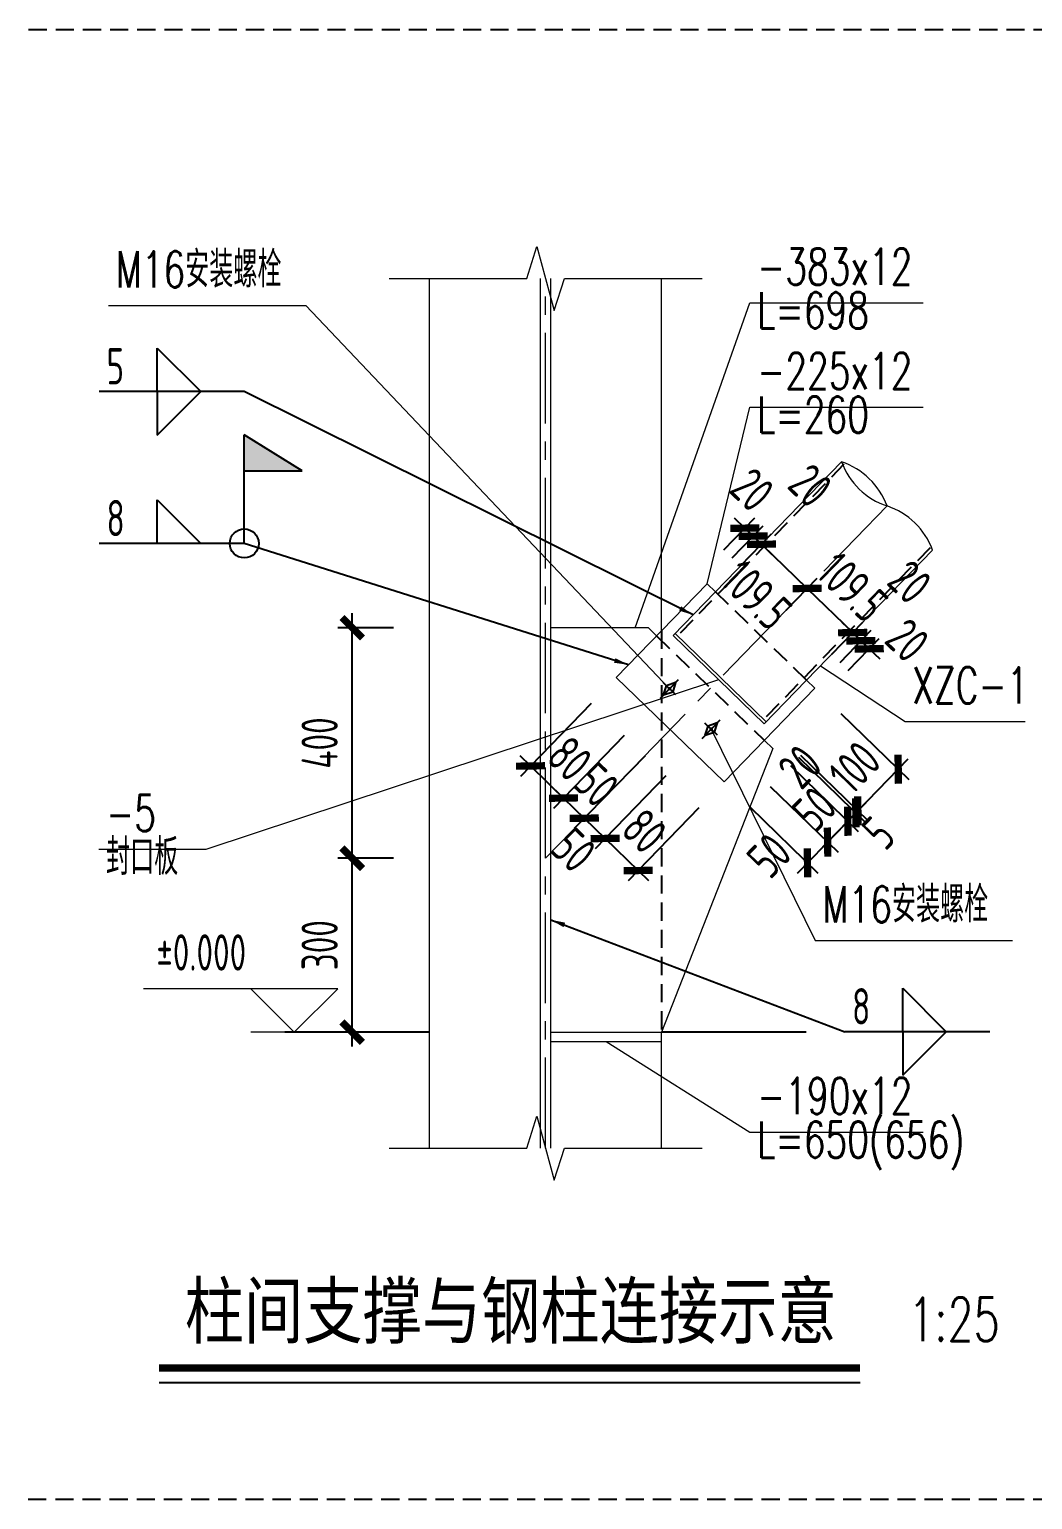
# Model space of a CAD drawing. Extents: x -1201378 to 2367219, y -619313 to 244905.
# Drawn here: x 444489 to 458339, y -422187 to -401900 of the extents above; entities that cross this region are included whole.
import ezdxf
from ezdxf.enums import TextEntityAlignment as Align

# ---------------------------------------------------------------- set-up
doc = ezdxf.new("R2010")
doc.units = 0
doc.header["$LTSCALE"] = 1000
doc.linetypes.add('CENTER', pattern=[2, 1.25, -0.25, 0.25, -0.25])
doc.linetypes.add('HIDDEN', pattern=[0.375, 0.25, -0.125])
doc.layers.get('0').update_dxf_attribs({"linetype": 'CONTINUOUS'})
doc.layers.get('Defpoints').update_dxf_attribs({"linetype": 'CONTINUOUS'})
for name, color, linetype in [('BOLT', 7, 'CONTINUOUS'), ('S-SHAPE', 51, 'CONTINUOUS'), ('S-SHAPE2', 165, 'HIDDEN'), ('S-SS', 111, 'CONTINUOUS'), ('S-TEXT', 21, 'CONTINUOUS'), ('WELD', 7, 'CONTINUOUS'), ('WELD_TEXT', 7, 'CONTINUOUS')]:
    doc.layers.add(name, color=color, linetype=linetype)
for name, color, linetype, lineweight in [('S-bkl', 4, 'CONTINUOUS', 0), ('S-dim', 81, 'CONTINUOUS', 0), ('S-dote', 5, 'CENTER', 0), ('THIN', 7, 'CONTINUOUS', 0)]:
    doc.layers.add(name, color=color, linetype=linetype, lineweight=lineweight)
doc.styles.add('TSSD_Dimension', font='tssdeng.shx', dxfattribs={"width": 0.7, "bigfont": 'hztxt.shx'})
doc.styles.add('TSSD_Label', font='tssdeng.shx', dxfattribs={"width": 0.7, "bigfont": 'hztxt.shx'})
doc.styles.add('TSSD_Norm', font='tj-romans1.shx', dxfattribs={"bigfont": 'tj-hztxt.shx'})
doc.styles.add('TSSD_Rein', font='tj-romans1.shx', dxfattribs={"width": 0.7, "bigfont": 'tj-hztxt.shx'})
doc.styles.add('黑体', font='simhei.ttf', dxfattribs={"width": 0.8})
doc.dimstyles.new('TSSD_25_200', dxfattribs={"dimtxt": 500, "dimasz": 200, "dimexe": 200, "dimexo": 500, "dimgap": 200, "dimtad": 1, "dimdec": 0, "dimlfac": 0.125, "dimzin": 0, "dimdsep": 46, "dimtxsty": 'TSSD_Dimension', "dimblk": 'ARCHTICK', "dimcen": 0, "dimdle": 200, "dimclrt": 7, "dimadec": 0, "dimazin": 0, "dimtfac": 1, "dimtdec": 0, "dimtix": 1, "dimtmove": 2, "dimatfit": 3, "dimfxl": 1, "dimtolj": 1, "dimtzin": 0, "dimarcsym": 0})
doc.dimstyles.new('TSSD_LEADER_STYLE_200.0', dxfattribs={"dimtxt": 0.18, "dimasz": 200, "dimexe": 0.18, "dimexo": 0.0625, "dimgap": 0.09, "dimtad": 0, "dimtih": 1, "dimtoh": 1, "dimdec": 4, "dimzin": 0, "dimdsep": 46, "dimtxsty": 'Standard', "dimcen": 0.09, "dimadec": 0, "dimazin": 0, "dimtfac": 1, "dimtdec": 4, "dimtofl": 0, "dimtmove": 0, "dimatfit": 3, "dimfxl": 1, "dimtolj": 1, "dimtzin": 0, "dimarcsym": 0})

# ---------------------------------------------------------------- blocks, each defined once
blk = doc.blocks.new('_ArchTick')
at = {"color": 0, "linetype": 'ByBlock', "const_width": 0.5}
blk.add_lwpolyline([(-0.71, -0.71), (0.71, 0.71)], dxfattribs=at)
blk = doc.blocks.new('*D6086')
at = {"layer": 'Defpoints', "color": 0, "transparency": 16777216}
for p in [(1629380, -106006), (1630449, -106006), (1630449, -109187)]:
    blk.add_point(p, dxfattribs=at)
at = {"layer": 'S-dim', "color": 0, "lineweight": -2, "transparency": 16777216}
for p, q in [((1629380, -109387), (1629380, -105806)), ((1629949, -106006), (1629180, -106006)), ((1629949, -109187), (1629180, -109187))]:
    blk.add_line(p, q, dxfattribs=at)
at = {"layer": 'S-dim', "color": 0, "lineweight": -2, "transparency": 16777216, "xscale": 200, "yscale": 200, "zscale": 200}
for p, rotation in [((1629380, -106006), 90), ((1629380, -109187), 270)]:
    blk.add_blockref('_ArchTick', p, dxfattribs=dict(at, rotation=rotation))
at = {"layer": 'S-dim', "color": 7, "transparency": 16777216, "insert": (1628930, -107597), "char_height": 500, "attachment_point": 5, "rotation": 90, "style": 'TSSD_Dimension'}
blk.add_mtext('\\A1;400', dxfattribs=at)
blk = doc.blocks.new('*D6087')
at = {"layer": 'Defpoints', "color": 0, "transparency": 16777216}
for p in [(1629380, -109187), (1630449, -109187), (1630449, -111587)]:
    blk.add_point(p, dxfattribs=at)
at = {"layer": 'S-dim', "color": 0, "lineweight": -2, "transparency": 16777216}
for p, q in [((1629380, -111787), (1629380, -108987)), ((1629949, -109187), (1629180, -109187)), ((1629949, -111587), (1629180, -111587))]:
    blk.add_line(p, q, dxfattribs=at)
at = {"layer": 'S-dim', "color": 0, "lineweight": -2, "transparency": 16777216, "xscale": 200, "yscale": 200, "zscale": 200}
for p, rotation in [((1629380, -109187), 90), ((1629380, -111587), 270)]:
    blk.add_blockref('_ArchTick', p, dxfattribs=dict(at, rotation=rotation))
at = {"layer": 'S-dim', "color": 7, "transparency": 16777216, "insert": (1628930, -110387), "char_height": 500, "attachment_point": 5, "rotation": 90, "style": 'TSSD_Dimension'}
blk.add_mtext('\\A1;300', dxfattribs=at)
blk = doc.blocks.new('*D6050')
at = {"layer": 'Defpoints', "color": 0, "transparency": 16777216}
for p in [(1633026, -106692), (1633482, -107135), (1632297, -108357)]:
    blk.add_point(p, dxfattribs=at)
at = {"layer": 'S-dim', "color": 0, "lineweight": -2, "transparency": 16777216}
for p, q in [((1632678, -107051), (1631701, -108058)), ((1633134, -107494), (1632158, -108501)), ((1631841, -107914), (1631697, -107775)), ((1631841, -107914), (1632297, -108357)), ((1632297, -108357), (1632441, -108496))]:
    blk.add_line(p, q, dxfattribs=at)
at = {"layer": 'S-dim', "color": 0, "lineweight": -2, "transparency": 16777216, "xscale": 200, "yscale": 200, "zscale": 200}
for p, rotation in [((1631841, -107914), 315.8775472532289), ((1632297, -108357), 135.8775472532289)]:
    blk.add_blockref('_ArchTick', p, dxfattribs=dict(at, rotation=rotation))
at = {"layer": 'S-dim', "color": 7, "transparency": 16777216, "insert": (1632382, -107813), "char_height": 500, "attachment_point": 5, "rotation": 315.8775, "style": 'TSSD_Dimension'}
blk.add_mtext('\\A1;80', dxfattribs=at)
blk = doc.blocks.new('*D6051')
at = {"layer": 'Defpoints', "color": 0, "transparency": 16777216}
for p in [(1633482, -107135), (1633770, -107413), (1632584, -108635)]:
    blk.add_point(p, dxfattribs=at)
at = {"layer": 'S-dim', "color": 0, "lineweight": -2, "transparency": 16777216}
for p, q in [((1633134, -107494), (1632158, -108501)), ((1633422, -107772), (1632445, -108779)), ((1632297, -108357), (1632154, -108218)), ((1632297, -108357), (1632584, -108635)), ((1632584, -108635), (1632728, -108775))]:
    blk.add_line(p, q, dxfattribs=at)
at = {"layer": 'S-dim', "color": 0, "lineweight": -2, "transparency": 16777216, "xscale": 200, "yscale": 200, "zscale": 200}
for p, rotation in [((1632297, -108357), 315.8775472532249), ((1632584, -108635), 135.8775472532248)]:
    blk.add_blockref('_ArchTick', p, dxfattribs=dict(at, rotation=rotation))
at = {"layer": 'S-dim', "color": 7, "transparency": 16777216, "insert": (1632754, -108173), "char_height": 500, "attachment_point": 5, "rotation": 315.8775, "style": 'TSSD_Dimension'}
blk.add_mtext('\\A1;50', dxfattribs=at)
blk = doc.blocks.new('*D6052')
at = {"layer": 'Defpoints', "color": 0, "transparency": 16777216}
for p in [(1633770, -107413), (1634057, -107692), (1632871, -108914)]:
    blk.add_point(p, dxfattribs=at)
at = {"layer": 'S-dim', "color": 0, "lineweight": -2, "transparency": 16777216}
for p, q in [((1633422, -107772), (1632445, -108779)), ((1633709, -108051), (1632732, -109058)), ((1632441, -108496), (1633015, -109053))]:
    blk.add_line(p, q, dxfattribs=at)
at = {"layer": 'S-dim', "color": 0, "lineweight": -2, "transparency": 16777216, "xscale": 200, "yscale": 200, "zscale": 200}
for p, rotation in [((1632584, -108635), 135.8775472532404), ((1632871, -108914), 315.8775472532403)]:
    blk.add_blockref('_ArchTick', p, dxfattribs=dict(at, rotation=rotation))
at = {"layer": 'S-dim', "color": 7, "transparency": 16777216, "insert": (1632438, -109074), "char_height": 500, "attachment_point": 5, "rotation": 315.8775, "style": 'TSSD_Dimension'}
blk.add_mtext('\\A1;50', dxfattribs=at)
blk = doc.blocks.new('*D6053')
at = {"layer": 'Defpoints', "color": 0, "transparency": 16777216}
for p in [(1634057, -107692), (1634513, -108135), (1633328, -109357)]:
    blk.add_point(p, dxfattribs=at)
at = {"layer": 'S-dim', "color": 0, "lineweight": -2, "transparency": 16777216}
for p, q in [((1633709, -108051), (1632732, -109058)), ((1634165, -108493), (1633189, -109500)), ((1632871, -108914), (1632728, -108775)), ((1632871, -108914), (1633328, -109357)), ((1633328, -109357), (1633472, -109496))]:
    blk.add_line(p, q, dxfattribs=at)
at = {"layer": 'S-dim', "color": 0, "lineweight": -2, "transparency": 16777216, "xscale": 200, "yscale": 200, "zscale": 200}
for p, rotation in [((1632871, -108914), 315.8775472532192), ((1633328, -109357), 135.8775472532192)]:
    blk.add_blockref('_ArchTick', p, dxfattribs=dict(at, rotation=rotation))
at = {"layer": 'S-dim', "color": 7, "transparency": 16777216, "insert": (1633413, -108812), "char_height": 500, "attachment_point": 5, "rotation": 315.8775, "style": 'TSSD_Dimension'}
blk.add_mtext('\\A1;80', dxfattribs=at)
blk = doc.blocks.new('*D6054')
at = {"layer": 'Defpoints', "color": 0, "transparency": 16777216}
for p in [(1634916, -104743), (1634164, -105289), (1634279, -105400)]:
    blk.add_point(p, dxfattribs=at)
at = {"layer": 'S-dim', "color": 0, "lineweight": -2, "transparency": 16777216}
for p, q in [((1634512, -104930), (1634940, -104488)), ((1634627, -105041), (1635055, -104600)), ((1634801, -104632), (1634658, -104493)), ((1634801, -104632), (1634916, -104743)), ((1634916, -104743), (1635060, -104882))]:
    blk.add_line(p, q, dxfattribs=at)
at = {"layer": 'S-dim', "color": 0, "lineweight": -2, "transparency": 16777216, "xscale": 200, "yscale": 200, "zscale": 200}
for p, rotation in [((1634801, -104632), 315.8775472532377), ((1634916, -104743), 135.8775472532377)]:
    blk.add_blockref('_ArchTick', p, dxfattribs=dict(at, rotation=rotation))
at = {"layer": 'S-dim', "color": 7, "transparency": 16777216, "insert": (1634902, -104103), "char_height": 500, "attachment_point": 5, "rotation": 315.8775, "style": 'TSSD_Dimension'}
blk.add_mtext('\\A1;20', dxfattribs=at)
blk = doc.blocks.new('*D6055')
at = {"layer": 'Defpoints', "color": 0, "transparency": 16777216}
for p in [(1636518, -106297), (1635766, -106842), (1635881, -106954)]:
    blk.add_point(p, dxfattribs=at)
at = {"layer": 'S-dim', "color": 0, "lineweight": -2, "transparency": 16777216}
for p, q in [((1636115, -106484), (1636543, -106042)), ((1636403, -106186), (1636260, -106046)), ((1636229, -106595), (1636657, -106154)), ((1636403, -106186), (1636518, -106297)), ((1636518, -106297), (1636662, -106436))]:
    blk.add_line(p, q, dxfattribs=at)
at = {"layer": 'S-dim', "color": 0, "lineweight": -2, "transparency": 16777216, "xscale": 200, "yscale": 200, "zscale": 200}
for p, rotation in [((1636403, -106186), 315.877547253247), ((1636518, -106297), 135.8775472532469)]:
    blk.add_blockref('_ArchTick', p, dxfattribs=dict(at, rotation=rotation))
at = {"layer": 'S-dim', "color": 7, "transparency": 16777216, "insert": (1637044, -106180), "char_height": 500, "attachment_point": 5, "rotation": 315.8775, "style": 'TSSD_Dimension'}
blk.add_mtext('\\A1;20', dxfattribs=at)
blk = doc.blocks.new('*D6056')
at = {"layer": 'Defpoints', "color": 0, "transparency": 16777216}
for p in [(1635031, -104855), (1634279, -105400), (1634394, -105511)]:
    blk.add_point(p, dxfattribs=at)
at = {"layer": 'S-dim', "color": 0, "lineweight": -2, "transparency": 16777216}
for p, q in [((1634627, -105041), (1635055, -104600)), ((1634916, -104743), (1634772, -104604)), ((1634742, -105152), (1635170, -104711)), ((1634916, -104743), (1635031, -104855)), ((1635031, -104855), (1635174, -104994))]:
    blk.add_line(p, q, dxfattribs=at)
at = {"layer": 'S-dim', "color": 0, "lineweight": -2, "transparency": 16777216, "xscale": 200, "yscale": 200, "zscale": 200}
for p, rotation in [((1634916, -104743), 315.8775472532359), ((1635031, -104855), 135.8775472532358)]:
    blk.add_blockref('_ArchTick', p, dxfattribs=dict(at, rotation=rotation))
at = {"layer": 'S-dim', "color": 7, "transparency": 16777216, "insert": (1635704, -104045), "char_height": 500, "attachment_point": 5, "rotation": 315.8775, "style": 'TSSD_Dimension'}
blk.add_mtext('\\A1;20', dxfattribs=at)
blk = doc.blocks.new('*D6057')
at = {"layer": 'Defpoints', "color": 0, "transparency": 16777216}
for p in [(1635660, -105464), (1634394, -105511), (1635023, -106121)]:
    blk.add_point(p, dxfattribs=at)
at = {"layer": 'S-dim', "color": 0, "lineweight": -2, "transparency": 16777216}
for p, q in [((1634742, -105152), (1635170, -104711)), ((1634887, -104715), (1635803, -105604)), ((1635371, -105762), (1635799, -105321))]:
    blk.add_line(p, q, dxfattribs=at)
at = {"layer": 'S-dim', "color": 0, "lineweight": -2, "transparency": 16777216, "xscale": 200, "yscale": 200, "zscale": 200}
for p, rotation in [((1635031, -104855), 135.8775472532279), ((1635660, -105464), 315.8775472532279)]:
    blk.add_blockref('_ArchTick', p, dxfattribs=dict(at, rotation=rotation))
at = {"layer": 'S-dim', "color": 7, "transparency": 16777216, "insert": (1634962, -105554), "char_height": 500, "attachment_point": 5, "rotation": 315.8775, "style": 'TSSD_Dimension'}
blk.add_mtext('\\A1;109.5', dxfattribs=at)
blk = doc.blocks.new('*D6058')
at = {"layer": 'Defpoints', "color": 0, "transparency": 16777216}
for p in [(1636403, -106186), (1635652, -106731), (1635766, -106842)]:
    blk.add_point(p, dxfattribs=at)
at = {"layer": 'S-dim', "color": 0, "lineweight": -2, "transparency": 16777216}
for p, q in [((1636000, -106372), (1636428, -105931)), ((1636115, -106484), (1636543, -106042)), ((1636289, -106074), (1636145, -105935)), ((1636289, -106074), (1636403, -106186)), ((1636403, -106186), (1636547, -106325))]:
    blk.add_line(p, q, dxfattribs=at)
at = {"layer": 'S-dim', "color": 0, "lineweight": -2, "transparency": 16777216, "xscale": 200, "yscale": 200, "zscale": 200}
for p, rotation in [((1636289, -106074), 315.8775472532133), ((1636403, -106186), 135.8775472532133)]:
    blk.add_blockref('_ArchTick', p, dxfattribs=dict(at, rotation=rotation))
at = {"layer": 'S-dim', "color": 7, "transparency": 16777216, "insert": (1637077, -105376), "char_height": 500, "attachment_point": 5, "rotation": 315.8775, "style": 'TSSD_Dimension'}
blk.add_mtext('\\A1;20', dxfattribs=at)
blk = doc.blocks.new('*D6059')
at = {"layer": 'Defpoints', "color": 0, "transparency": 16777216}
for p in [(1636289, -106074), (1635023, -106121), (1635652, -106731)]:
    blk.add_point(p, dxfattribs=at)
at = {"layer": 'S-dim', "color": 0, "lineweight": -2, "transparency": 16777216}
for p, q in [((1635371, -105762), (1635799, -105321)), ((1635660, -105464), (1635516, -105325)), ((1635660, -105464), (1636289, -106074)), ((1636000, -106372), (1636428, -105931)), ((1636289, -106074), (1636432, -106214))]:
    blk.add_line(p, q, dxfattribs=at)
at = {"layer": 'S-dim', "color": 0, "lineweight": -2, "transparency": 16777216, "xscale": 200, "yscale": 200, "zscale": 200}
for p, rotation in [((1635660, -105464), 315.8775472532279), ((1636289, -106074), 135.8775472532279)]:
    blk.add_blockref('_ArchTick', p, dxfattribs=dict(at, rotation=rotation))
at = {"layer": 'S-dim', "color": 7, "transparency": 16777216, "insert": (1636287, -105446), "char_height": 500, "attachment_point": 5, "rotation": 315.8775, "style": 'TSSD_Dimension'}
blk.add_mtext('\\A1;109.5', dxfattribs=at)
blk = doc.blocks.new('*D6060')
at = {"layer": 'Defpoints', "color": 0, "transparency": 16777216}
for p in [(1634792, -107847), (1634513, -108135), (1635943, -108964)]:
    blk.add_point(p, dxfattribs=at)
at = {"layer": 'S-dim', "color": 0, "lineweight": -2, "transparency": 16777216}
for p, q in [((1635151, -108196), (1636087, -109104)), ((1634872, -108483), (1635808, -109391)), ((1635526, -109395), (1636083, -108821))]:
    blk.add_line(p, q, dxfattribs=at)
at = {"layer": 'S-dim', "color": 0, "lineweight": -2, "transparency": 16777216, "xscale": 200, "yscale": 200, "zscale": 200}
for p, rotation in [((1635943, -108964), 45.87754725324071), ((1635665, -109251), 225.8775472532407)]:
    blk.add_blockref('_ArchTick', p, dxfattribs=dict(at, rotation=rotation))
at = {"layer": 'S-dim', "color": 7, "transparency": 16777216, "insert": (1635136, -109150), "char_height": 500, "attachment_point": 5, "rotation": 45.8775, "style": 'TSSD_Dimension'}
blk.add_mtext('\\A1;50', dxfattribs=at)
blk = doc.blocks.new('*D6061')
at = {"layer": 'Defpoints', "color": 0, "transparency": 16777216}
for p in [(1635070, -107560), (1634792, -107847), (1636222, -108677)]:
    blk.add_point(p, dxfattribs=at)
at = {"layer": 'S-dim', "color": 0, "lineweight": -2, "transparency": 16777216}
for p, q in [((1635429, -107908), (1636365, -108816)), ((1635151, -108196), (1636087, -109104)), ((1636222, -108677), (1636361, -108534)), ((1635943, -108964), (1636222, -108677)), ((1635943, -108964), (1635804, -109108))]:
    blk.add_line(p, q, dxfattribs=at)
at = {"layer": 'S-dim', "color": 0, "lineweight": -2, "transparency": 16777216, "xscale": 200, "yscale": 200, "zscale": 200}
for p, rotation in [((1636222, -108677), 225.8775472532544), ((1635943, -108964), 45.87754725325447)]:
    blk.add_blockref('_ArchTick', p, dxfattribs=dict(at, rotation=rotation))
at = {"layer": 'S-dim', "color": 7, "transparency": 16777216, "insert": (1635760, -108507), "char_height": 500, "attachment_point": 5, "rotation": 45.8775, "style": 'TSSD_Dimension'}
blk.add_mtext('\\A1;50', dxfattribs=at)
blk = doc.blocks.new('*D6062')
at = {"layer": 'Defpoints', "color": 0, "transparency": 16777216}
for p in [(1635182, -107445), (1635070, -107560), (1636333, -108562)]:
    blk.add_point(p, dxfattribs=at)
at = {"layer": 'S-dim', "color": 0, "lineweight": -2, "transparency": 16777216}
for p, q in [((1635429, -107908), (1636365, -108816)), ((1635541, -107794), (1636477, -108702)), ((1636333, -108562), (1636473, -108419)), ((1636222, -108677), (1636083, -108821)), ((1636222, -108677), (1636333, -108562))]:
    blk.add_line(p, q, dxfattribs=at)
at = {"layer": 'S-dim', "color": 0, "lineweight": -2, "transparency": 16777216, "xscale": 200, "yscale": 200, "zscale": 200}
for p, rotation in [((1636333, -108562), 225.8775472532008), ((1636222, -108677), 45.87754725320082)]:
    blk.add_blockref('_ArchTick', p, dxfattribs=dict(at, rotation=rotation))
at = {"layer": 'S-dim', "color": 7, "transparency": 16777216, "insert": (1635560, -107924), "char_height": 500, "attachment_point": 5, "rotation": 45.8775, "style": 'TSSD_Dimension'}
blk.add_mtext('\\A1;20', dxfattribs=at)
blk = doc.blocks.new('*D6063')
at = {"layer": 'Defpoints', "color": 0, "transparency": 16777216}
for p in [(1635182, -107445), (1635210, -107417), (1636361, -108534)]:
    blk.add_point(p, dxfattribs=at)
at = {"layer": 'S-dim', "color": 0, "lineweight": -2, "transparency": 16777216}
for p, q in [((1635541, -107794), (1636477, -108702)), ((1635568, -107765), (1636505, -108673)), ((1636333, -108562), (1636361, -108534)), ((1636361, -108534), (1636500, -108390)), ((1636333, -108562), (1636194, -108706))]:
    blk.add_line(p, q, dxfattribs=at)
at = {"layer": 'S-dim', "color": 0, "lineweight": -2, "transparency": 16777216, "xscale": 200, "yscale": 200, "zscale": 200}
for p, rotation in [((1636333, -108562), 45.87754725329507), ((1636361, -108534), 225.8775472532951)]:
    blk.add_blockref('_ArchTick', p, dxfattribs=dict(at, rotation=rotation))
at = {"layer": 'S-dim', "color": 7, "transparency": 16777216, "insert": (1636646, -108838), "char_height": 500, "attachment_point": 5, "rotation": 45.8775, "style": 'TSSD_Dimension'}
blk.add_mtext('\\A1;5', dxfattribs=at)
blk = doc.blocks.new('*D6064')
at = {"layer": 'Defpoints', "color": 0, "transparency": 16777216}
for p in [(1635766, -106842), (1635210, -107417), (1636918, -107959)]:
    blk.add_point(p, dxfattribs=at)
at = {"layer": 'S-dim', "color": 0, "lineweight": -2, "transparency": 16777216}
for p, q in [((1636125, -107191), (1637062, -108099)), ((1635568, -107765), (1636505, -108673)), ((1636918, -107959), (1637057, -107816)), ((1636361, -108534), (1636918, -107959)), ((1636361, -108534), (1636222, -108677))]:
    blk.add_line(p, q, dxfattribs=at)
at = {"layer": 'S-dim', "color": 0, "lineweight": -2, "transparency": 16777216, "xscale": 200, "yscale": 200, "zscale": 200}
for p, rotation in [((1636918, -107959), 225.877547253248), ((1636361, -108534), 45.87754725324799)]:
    blk.add_blockref('_ArchTick', p, dxfattribs=dict(at, rotation=rotation))
at = {"layer": 'S-dim', "color": 7, "transparency": 16777216, "insert": (1636317, -107933), "char_height": 500, "attachment_point": 5, "rotation": 45.8775, "style": 'TSSD_Dimension'}
blk.add_mtext('\\A1;100', dxfattribs=at)
blk = doc.blocks.new('_WELD004')
at = {"color": 0, "linetype": 'ByBlock'}
for p, q in [((0, 1), (1, 0)), ((0, 0), (0, 1))]:
    blk.add_line(p, q, dxfattribs=at)
blk = doc.blocks.new('_WELD001')
at = {"linetype": 'ByBlock'}
blk.add_hatch(color=0, dxfattribs=at).paths.add_polyline_path([(0, 1.5), (0, 1), (0.8, 1)])
at = {"color": 0, "linetype": 'ByBlock'}
for p, q in [((0, 0), (0, 1.5)), ((0.8, 1), (0, 1.5)), ((0, 1), (0.8, 1))]:
    blk.add_line(p, q, dxfattribs=at)
blk = doc.blocks.new('柱间支撑详图')
at = {"layer": 'BOLT'}
for p, q in [((1633635.6, -106976.9), (1633886.3, -106718.5)), ((1633847.1, -106931.2), (1633674.8, -106764.2)), ((1633677.4, -106933.8), (1633717.9, -106805.9)), ((1633677.4, -106933.8), (1633804, -106889.5)), ((1633844.5, -106761.6), (1633717.9, -106805.9)), ((1633844.5, -106761.6), (1633804, -106889.5)), ((1634209.9, -107533.9), (1634460.6, -107275.4)), ((1634418.8, -107318.5), (1634292.2, -107362.9)), ((1634418.8, -107318.5), (1634378.3, -107446.4)), ((1634421.4, -107488.2), (1634249.1, -107321.1)), ((1634251.7, -107490.8), (1634292.2, -107362.9)), ((1634251.7, -107490.8), (1634378.3, -107446.4))]:
    blk.add_line(p, q, dxfattribs=at)
at = {"layer": 'BOLT', "const_width": 25}
for points in [[(1633752, -106839, -1), (1633769.9, -106856.4, -1)], [(1634326.3, -107395.9, -1), (1634344.2, -107413.4, -1)]]:
    blk.add_lwpolyline(points, format="xyb", close=True, dxfattribs=at)
at = {"layer": 'S-bkl'}
for p, q in [((1630449.1, -113187.3), (1630449.1, -101187.3)), ((1631977.1, -113187.3), (1631977.1, -101187.3)), ((1632121.1, -113187.3), (1632121.1, -101187.3)), ((1633649.1, -106049.5), (1633649.1, -101187.3)), ((1636134.4, -103716.7), (1633809.1, -106114.3)), ((1637392.1, -104936.4), (1635066.8, -107334)), ((1633025.9, -106692.1), (1634279.1, -105399.9)), ((1634279.1, -105399.9), (1634393.9, -105511.3)), ((1633468, -106006.4), (1632121.1, -106006.4)), ((1633468, -106006.4), (1633582.9, -106117.8)), ((1633837, -106085.6), (1635094.7, -107305.3)), ((1633809.1, -106114.3), (1635066.8, -107334)), ((1633025.9, -106692.1), (1634513.3, -108134.6)), ((1634513.3, -108134.6), (1635766.5, -106842.4)), ((1635651.6, -106731), (1635766.5, -106842.4)), ((1635185.1, -107671.7), (1633649.1, -111587.3)), ((1635070.3, -107560.3), (1635185.1, -107671.7)), ((1632121.1, -111587.3), (1633649.1, -111587.3)), ((1632121.1, -111715.3), (1633649.1, -111715.3)), ((1633649.1, -113187.3), (1633649.1, -111587.3))]:
    blk.add_line(p, q, dxfattribs=at)
at = {"layer": 'S-dote'}
for p, q in [((1632049.1, -113187.3), (1632049.1, -101187.3)), ((1636763.3, -104326.5), (1632049.1, -109187.3))]:
    blk.add_line(p, q, dxfattribs=at)
at = {"layer": 'S-SHAPE'}
for p, q in [((1630449.1, -111587.3), (1628449.1, -111587.3)), ((1635649.1, -111587.3), (1633649.1, -111587.3))]:
    blk.add_line(p, q, dxfattribs=at)
at = {"layer": 'S-SHAPE2'}
for p, q in [((1636168.9, -103750.1), (1633871.4, -106119)), ((1637357.6, -104903), (1635060.2, -107271.9)), ((1635651.6, -106731), (1634393.9, -105511.3)), ((1633649.1, -106049.5), (1633649.1, -111587.3)), ((1633582.9, -106117.8), (1635070.3, -107560.3))]:
    blk.add_line(p, q, dxfattribs=at)
blk.add_lwpolyline([(1610662.2, -97750.1), (1654031.4, -97750.1), (1654031.4, -118037.2), (1610662.2, -118037.2)], close=True, dxfattribs=at)
at = {"layer": 'S-TEXT', "const_width": 100}
blk.add_lwpolyline([(1626713.8, -116222.5), (1636390.6, -116222.5)], dxfattribs=at)
at = {"layer": 'S-TEXT'}
blk.add_lwpolyline([(1626713.8, -116422.5), (1636390.6, -116422.5)], dxfattribs=at)
at = {"layer": 'THIN'}
for p, q in [((1626014.2, -101561.8), (1628740.5, -101561.8)), ((1633761, -106847.7), (1628740.5, -101561.8)), ((1634335.2, -107404.7), (1635771, -110324.1)), ((1634335.2, -107404.7), (1635771, -110324.1)), ((1635771, -110324.1), (1638497.3, -110324.1)), ((1627979.6, -110987.3), (1626498.8, -110987.3)), ((1628579.6, -111587.3), (1627979.6, -110987.3)), ((1629179.6, -110987.3), (1627979.6, -110987.3)), ((1628579.6, -111587.3), (1629179.6, -110987.3)), ((1629179.6, -111587.3), (1627979.6, -111587.3))]:
    blk.add_line(p, q, dxfattribs=at)
for points in [[(1629889.1, -101187.3), (1631789.1, -101187.3), (1631929.1, -100747.3), (1632169.1, -101627.3), (1632309.1, -101187.3), (1634209.1, -101187.3)], [(1633286.9, -106006.4), (1634868.9, -101523.8), (1637262.2, -101523.8)], [(1634279.1, -105399.9), (1634868.9, -102963.7), (1637262.2, -102963.7)], [(1635845.2, -106531.4), (1637012.2, -107301.2), (1638669.3, -107301.2)], [(1634438, -106724.2), (1627359.5, -109064.3), (1625881.1, -109064.3)], [(1632885.1, -111715.3), (1634868.9, -112966.4), (1637262.2, -112966.4)], [(1629889.1, -113187.3), (1631789.1, -113187.3), (1631929.1, -112747.3), (1632169.1, -113627.3), (1632309.1, -113187.3), (1634209.1, -113187.3)]]:
    blk.add_lwpolyline(points, dxfattribs=at)
for centre, start, end in [((1635815.8, -104674.3), 20.15596, 71.59913), ((1637081.8, -103368.9), 200.15596, 251.59913), ((1636444.7, -105284.2), 20.15596, 71.59913)]:
    blk.add_arc(centre, 1009.2, start, end, dxfattribs=at)
at = {"layer": 'WELD'}
for p, q in [((1627889.9, -102748), (1625887.8, -102748)), ((1627889.9, -104843), (1625887.8, -104843)), ((1638182.9, -111580.5), (1636180.8, -111580.5))]:
    blk.add_line(p, q, dxfattribs=at)
blk.add_circle((1627889.9, -104843), 200, dxfattribs=at)
for name, p, xscale, yscale, zscale in [('_WELD004', (1626687.8, -102748), 600, 600, 600), ('_WELD001', (1627889.9, -104843), 1000, 1000, 1000), ('_WELD004', (1626687.8, -104843), 600, 600, 600), ('_WELD004', (1636980.8, -111580.5), 600, 600, 600)]:
    blk.add_blockref(name, p, dxfattribs=dict(at, xscale=xscale, yscale=yscale, zscale=zscale))
at = {"layer": 'WELD', "xscale": -600, "yscale": 600, "zscale": 600, "rotation": 180}
for p in [(1626687.8, -102748), (1636980.8, -111580.5)]:
    blk.add_blockref('_WELD004', p, dxfattribs=at)
at = {"layer": 'S-TEXT', "style": '黑体', "width": 0.8}
blk.add_text('柱间支撑与钢柱连接示意', height=750, dxfattribs=at).set_placement((1631568.5, -116030.4), align=Align.BOTTOM_CENTER)
at = {"layer": 'S-TEXT', "style": 'TSSD_Norm', "width": 0.7}
blk.add_text('1:25', height=600, dxfattribs=at).set_placement((1637057.7, -116030.4), align=Align.BOTTOM_LEFT)
at = {"layer": 'THIN', "style": 'TSSD_Rein', "width": 0.7}
for s, p in [('M16安装螺栓', (1626114.2, -101461.8)), ('-383x12', (1634968.9, -101423.8)), ('L=698', (1634968.9, -102027.7)), ('-225x12', (1634968.9, -102863.7)), ('L=260', (1634968.9, -103467.5)), ('XZC-1', (1637112.2, -107201.2)), ('-5', (1625981.1, -108964.3)), ('封口板', (1625981.1, -109568.1)), ('M16安装螺栓', (1635871, -110224.1)), ('-190x12', (1634968.9, -112866.4)), ('L=650(656)', (1634968.9, -113470.3))]:
    blk.add_text(s, height=500, dxfattribs=at).set_placement(p, align=Align.BOTTOM_LEFT)
at = {"layer": 'THIN', "style": 'TSSD_Label', "width": 0.7}
blk.add_text('%%P0.000', height=500, dxfattribs=at).set_placement((1627916.1, -110887.3), align=Align.BOTTOM_RIGHT)
at = {"layer": 'WELD_TEXT', "style": 'TSSD_Dimension', "width": 0.7}
for s, p in [('5', (1625987.8, -102648)), ('8', (1625987.8, -104743)), ('8', (1636280.8, -111480.5))]:
    blk.add_text(s, height=500, dxfattribs=at).set_placement(p)
at = {"layer": 'S-dim'}
for base, p1, p2, angle, picture, middle in [((1634916, -104743.2), (1634164.2, -105288.5), (1634279.1, -105399.9), 315.87755, '*D6054', (1634902.3, -104103)), ((1635030.8, -104854.6), (1634279.1, -105399.9), (1634393.9, -105511.3), 315.87755, '*D6056', (1635704.4, -104045.1)), ((1636403.4, -106185.7), (1635651.6, -106731), (1635766.5, -106842.4), 315.87755, '*D6058', (1637077, -105376.3)), ((1636518.2, -106297.1), (1635766.5, -106842.4), (1635881.3, -106953.8), 315.87755, '*D6055', (1637043.7, -106179.8)), ((1632871.5, -108913.9), (1633769.6, -107413.3), (1634056.8, -107691.8), 315.87755, '*D6052', (1632437.8, -109073.8)), ((1636333.3, -108562.3), (1635070.3, -107560.3), (1635181.7, -107445.4), 45.87755, '*D6062', (1635559.7, -107923.5)), ((1636361.1, -108533.6), (1635181.7, -107445.4), (1635209.5, -107416.7), 45.87755, '*D6063', (1636646.3, -108838)), ((1635943.4, -108964.3), (1634513.3, -108134.6), (1634791.8, -107847.4), 45.87755, '*D6060', (1635136.2, -109150.3))]:
    dim = blk.add_linear_dim(base=base, p1=p1, p2=p2, angle=angle, dimstyle='TSSD_25_200', dxfattribs=at)
    dim.commit()
    dim.dimension.update_dxf_attribs({"geometry": picture, "text_midpoint": middle, "dimtype": 129})
for p1, p2, distance, text, picture, middle in [((1635022.8, -106121.2), (1635651.6, -106731), 914.9, '109.5', '*D6059', (1636287.4, -105446.3)), ((1634056.8, -107691.8), (1634513.3, -108134.6), -1702.5, '80', '*D6053', (1633413.1, -108812.3))]:
    dim = blk.add_aligned_dim(p1=p1, p2=p2, distance=distance, text=text, dimstyle='TSSD_25_200', dxfattribs=at)
    dim.commit()
    dim.dimension.update_dxf_attribs({"geometry": picture, "text_midpoint": middle})
dim = blk.add_linear_dim(base=(1635659.7, -105464.4), p1=(1634393.9, -105511.3), p2=(1635022.8, -106121.2), angle=315.87755, text='109.5', dimstyle='TSSD_25_200', dxfattribs=at)
dim.commit()
dim.dimension.update_dxf_attribs({"geometry": '*D6057', "text_midpoint": (1634962.4, -105554.3), "dimtype": 129})
dim = blk.add_linear_dim(base=(1629379.6, -106006.4), p1=(1630449.1, -109187.3), p2=(1630449.1, -106006.4), angle=270, text='400', dimstyle='TSSD_25_200', dxfattribs=at)
dim.commit()
dim.dimension.update_dxf_attribs({"geometry": '*D6086', "text_midpoint": (1628929.6, -107596.9)})
for p1, p2, distance, picture, middle in [((1633025.9224, -106692.0572), (1633482.4773, -107134.8366), -1702.4896, '*D6050', (1632382.2239, -107812.551)), ((1635209.5, -107416.7), (1635766.5, -106842.4), -1604.2, '*D6064', (1636316.6, -107933.2)), ((1633482.5, -107134.8), (1633769.6, -107413.3), -1702.5, '*D6051', (1632754.1, -108173.2)), ((1634791.8, -107847.4), (1635070.3, -107560.3), -1604.2, '*D6061', (1635759.6, -108507.4))]:
    dim = blk.add_aligned_dim(p1=p1, p2=p2, distance=distance, dimstyle='TSSD_25_200', dxfattribs=at)
    dim.commit()
    dim.dimension.update_dxf_attribs({"geometry": picture, "text_midpoint": middle})
dim = blk.add_linear_dim(base=(1629379.6, -109187.3), p1=(1630449.1, -111587.3), p2=(1630449.1, -109187.3), angle=270, dimstyle='TSSD_25_200', dxfattribs=at)
dim.commit()
dim.dimension.update_dxf_attribs({"geometry": '*D6087', "text_midpoint": (1628929.6, -110387.3)})
at = {"layer": 'WELD'}
for points in [[(1634085.5, -105829.4), (1627889.9, -102748)], [(1633194.3, -106518.4), (1627889.9, -104843)], [(1632121.1, -110036.2), (1636180.8, -111580.5)]]:
    blk.add_leader(points, dimstyle='TSSD_LEADER_STYLE_200.0', dxfattribs=at)

msp = doc.modelspace()

# ---------------------------------------------------------------- block references
at = {"layer": 'S-SS'}
msp.add_blockref('柱间支撑详图', (-1180433.8, -304149.5), dxfattribs=at)

doc.saveas('drawing.dxf')
